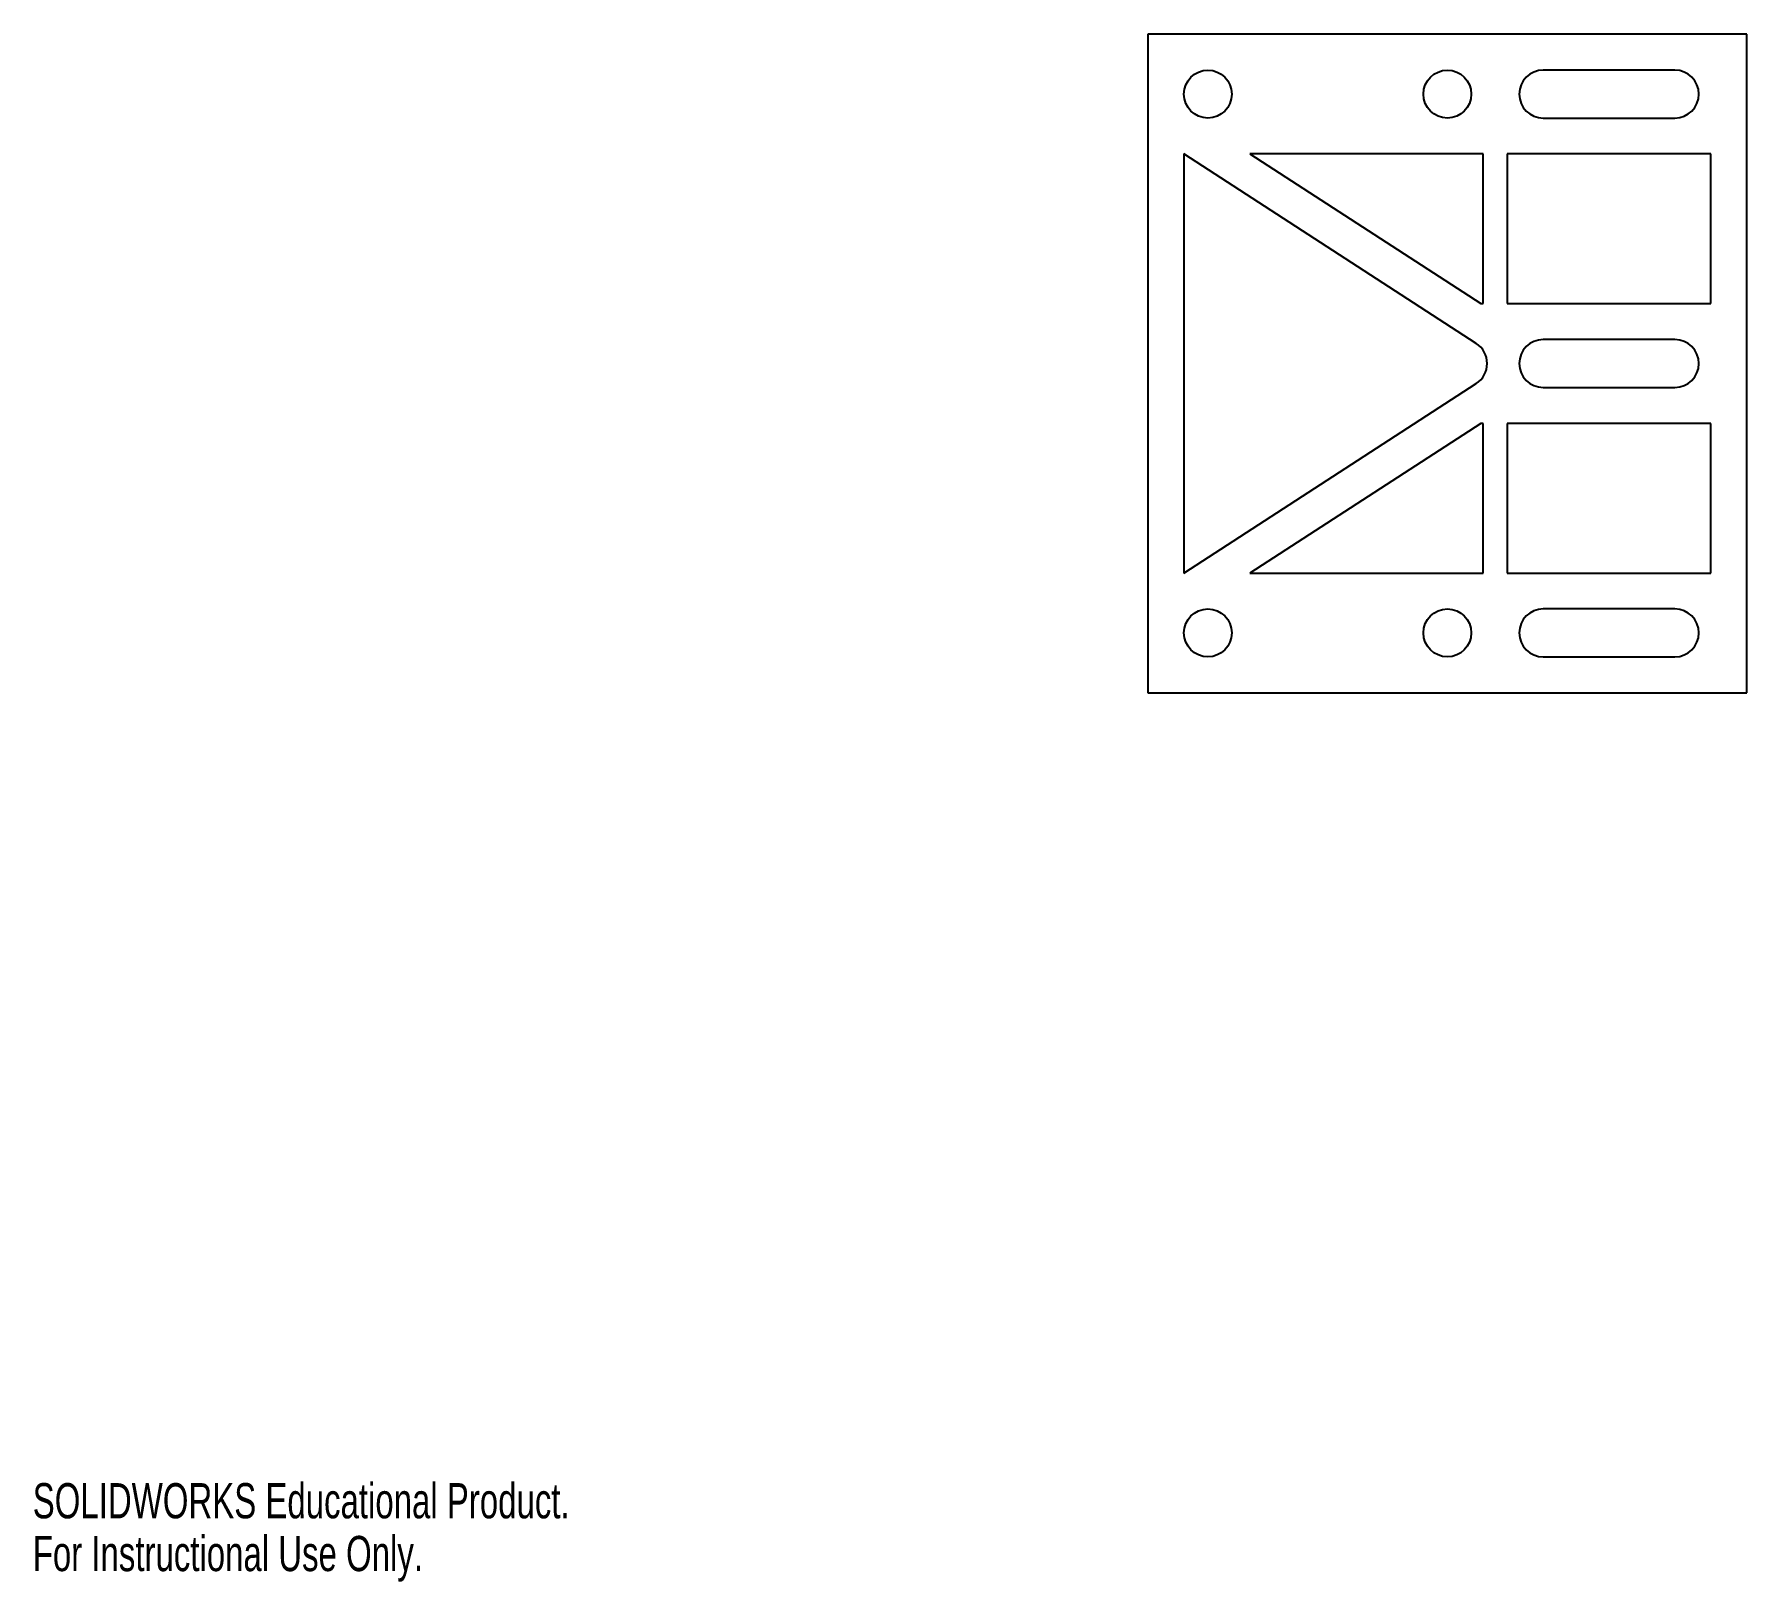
# Model space of a CAD drawing. Header units: inches. Extents: x 0.01 to 7.16, y 0 to 6.46.
import ezdxf

# ---------------------------------------------------------------- set-up
doc = ezdxf.new("R2010")
doc.units = ezdxf.units.IN
doc.header["$MEASUREMENT"] = 0
doc.styles.add('SLDTEXTSTYLE0', font='TXT', dxfattribs={"width": 0.7})

msp = doc.modelspace()

# ---------------------------------------------------------------- linework, layer by layer
at = {"color": 7, "linetype": 'Continuous', "lineweight": 25}
for p, q in [((7.1564, 6.4604), (4.6564, 6.4604)), ((4.6564, 6.4604), (4.6564, 3.7104)), ((7.1564, 3.7104), (7.1564, 6.4604)), ((6.8564, 6.3104), (6.3064, 6.3104)), ((6.3064, 6.1104), (6.8564, 6.1104)), ((6.0269, 5.1693), (4.8064, 5.9604)), ((4.8064, 5.9604), (4.8064, 4.2104)), ((5.0822, 5.9604), (6.0465, 5.3354)), ((6.0564, 5.9604), (5.0822, 5.9604)), ((6.0564, 5.3354), (6.0564, 5.9604)), ((7.0064, 5.9604), (6.1564, 5.9604)), ((6.1564, 5.9604), (6.1564, 5.3354)), ((7.0064, 5.3354), (7.0064, 5.9604)), ((6.0465, 5.3354), (6.0564, 5.3354)), ((6.1564, 5.3354), (7.0064, 5.3354)), ((6.8564, 5.1854), (6.3064, 5.1854)), ((4.8064, 4.2104), (6.0269, 5.0015)), ((6.3064, 4.9854), (6.8564, 4.9854)), ((6.0465, 4.8354), (5.0822, 4.2104)), ((6.0564, 4.8354), (6.0465, 4.8354)), ((6.0564, 4.2104), (6.0564, 4.8354)), ((7.0064, 4.8354), (6.1564, 4.8354)), ((6.1564, 4.8354), (6.1564, 4.2104)), ((7.0064, 4.2104), (7.0064, 4.8354)), ((5.0822, 4.2104), (6.0564, 4.2104)), ((6.1564, 4.2104), (7.0064, 4.2104)), ((6.8564, 4.0604), (6.3064, 4.0604)), ((6.3064, 3.8604), (6.8564, 3.8604)), ((4.6564, 3.7104), (7.1564, 3.7104))]:
    msp.add_line(p, q, dxfattribs=at)
for centre in [(4.9064, 6.2104), (5.9064, 6.2104), (4.9064, 3.9604), (5.9064, 3.9604)]:
    msp.add_circle(centre, 0.1, dxfattribs=at)
for centre, start, end in [((6.3064, 6.2104), 90, 180), ((6.8564, 6.2104), 0, 90), ((6.3064, 6.2104), 180, 270), ((6.8564, 6.2104), 270, 0), ((5.9725, 5.0854), 302.94922, 57.05078), ((6.3064, 5.0854), 90, 180), ((6.8564, 5.0854), 0, 90), ((6.3064, 5.0854), 180, 270), ((6.8564, 5.0854), 270, 0), ((6.3064, 3.9604), 90, 180), ((6.8564, 3.9604), 0, 90), ((6.3064, 3.9604), 180, 270), ((6.8564, 3.9604), 270, 0)]:
    msp.add_arc(centre, 0.1, start, end, dxfattribs=at)

# ---------------------------------------------------------------- texts
at = {"color": 7, "linetype": 'Continuous', "char_height": 0.14705, "attachment_point": 1, "style": 'SLDTEXTSTYLE0'}
for s, insert in [('SOLIDWORKS Educational Product.', (0, 0.4101)), ('For Instructional Use Only.', (0, 0.1896))]:
    msp.add_mtext(s, dxfattribs=dict(at, insert=insert))

doc.saveas('drawing.dxf')
